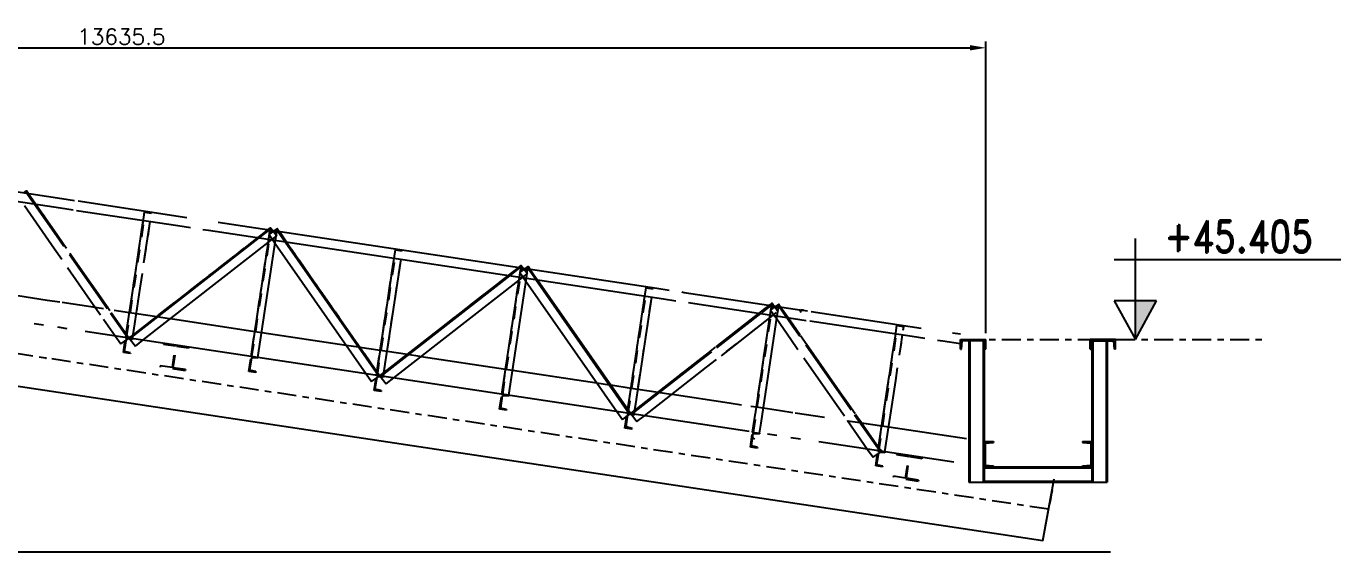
# Model space of a CAD drawing. Header units: millimetres. Extents: x 2368 to 8313, y 7493 to 11698.
# Drawn here: x 6768.6 to 6975.9, y 8225.6 to 8308.4 of the extents above; entities that cross this region are included whole.
import ezdxf
from ezdxf.enums import TextEntityAlignment as Align

# ---------------------------------------------------------------- set-up
doc = ezdxf.new("R2010")
doc.units = ezdxf.units.MM
for name, pattern in [('XKITLINE00', [0]), ('XKITLINE02', [4, 2, -2]), ('XKITLINE03', [6, 3, -1, 1, -1])]:
    doc.linetypes.add(name, pattern=pattern)
doc.layers.add('3', color=120, linetype='Continuous')
doc.styles.add('ROMAND', font='romand.shx')
doc.styles.add('ROMANS', font='romans.shx')
doc.dimstyles.new('MD300', dxfattribs={"dimtxt": 2.5, "dimasz": 2.5, "dimexe": 1, "dimexo": 1, "dimgap": 0.5, "dimtad": 1, "dimdec": 1, "dimlfac": 50, "dimrnd": 0.5, "dimdsep": 46, "dimtxsty": 'ROMANS', "dimcen": 1, "dimclrd": 146, "dimclre": 146, "dimclrt": 30, "dimadec": 1, "dimazin": 2, "dimtfac": 1, "dimtdec": 1, "dimtmove": 0, "dimatfit": 1, "dimfxl": 1, "dimtolj": 1, "dimtzin": 0, "dimlwd": -1, "dimlwe": -1, "dimarcsym": 0})

# ---------------------------------------------------------------- blocks, each defined once
blk = doc.blocks.new('KESIT2')
at = {"color": 7, "linetype": 'XKITLINE00'}
for p, q in [((-20.74, 20.07), (-16.72, 20.07)), ((-20.57, 18.57), (-20.46, 19.9)), ((-17, 19.9), (-20.46, 19.9)), ((-19.4, 19.9), (-19.4, -2.39)), ((-19.26, 19.9), (-19.26, -2.39)), ((-17.14, 19.9), (-17.14, -2.39)), ((-17, 19.9), (-17, 4.31)), ((-16.89, 18.57), (-17, 19.9)), ((-16.72, 18.57), (-16.72, 20.07)), ((-0.28, 18.57), (-0.28, 20.07)), ((3.74, 20.07), (-0.28, 20.07)), ((-0.11, 18.57), (0, 19.9)), ((0, 19.9), (0, -2.39)), ((0, 19.9), (3.46, 19.9)), ((0.14, 19.9), (0.14, -2.39)), ((2.26, 19.9), (2.26, -2.39)), ((2.4, 19.9), (2.4, -2.39)), ((3.57, 18.57), (3.46, 19.9)), ((-16.88, 18.57), (-16.89, 18.58)), ((-0.12, 18.57), (-0.11, 18.58)), ((-17, 4.31), (-17, 4.02)), ((-15.5, 4.02), (-17, 4.02)), ((-17, 4.02), (-17, -2.39)), ((-15.5, 3.85), (-16.83, 3.74)), ((-16.83, 3.74), (-16.83, 0.28)), ((-15.5, 3.86), (-15.51, 3.84)), ((0, 4.02), (-1.5, 4.02)), ((-1.5, 4.02), (-1.5, 3.85)), ((-0.17, 3.74), (-1.5, 3.85)), ((-0.17, 3.74), (-0.17, 0.28)), ((0, 4.13), (0, 4)), ((0, 4), (0, 3.88)), ((-15.5, 0.17), (-16.83, 0.28)), ((-0.17, 0.28), (-1.5, 0.17)), ((-1.5, 0), (-1.5, 0.17)), ((-19.4, -1.89), (-19.4, -2.06)), ((0, -0.14), (-17, -0.14)), ((-1.5, 0), (-15.5, 0)), ((0, 0), (-1.5, 0)), ((2.4, -2.39), (-19.4, -2.39)), ((0, -2.25), (-17, -2.25))]:
    blk.add_line(p, q, dxfattribs=at)
for p, q in [((-20.74, 18.57), (-20.74, 20.07)), ((-19.35, 19.9), (-19.4, 19.9)), ((-17.05, 19.9), (-17, 19.9)), ((0, 19.9), (0.05, 19.9)), ((0.05, 19.9), (0, 19.9)), ((2.4, 19.9), (2.35, 19.9)), ((2.35, 19.9), (2.4, 19.9)), ((3.74, 18.57), (3.74, 20.07)), ((-20.74, 18.57), (-20.57, 18.57)), ((-16.72, 18.57), (-16.88, 18.57)), ((-0.28, 18.57), (-0.12, 18.57)), ((3.74, 18.57), (3.57, 18.57)), ((-15.5, 4.02), (-15.5, 3.86)), ((0, 0), (0, 4.13)), ((-15.5, 0), (-15.5, 0.17)), ((-15.5, 0), (-17, 0))]:
    blk.add_line(p, q)
at = {"color": 1, "linetype": 'XKITLINE03'}
blk.add_line((0, 0), (0, 0.37), dxfattribs=at)
at = {"color": 1, "linetype": 'XKITLINE00'}
blk.add_circle((0, 0.18), 0.01, dxfattribs=at)
blk = doc.blocks.new('*D56')
at = {"color": 146, "transparency": 16777216}
for p, q in [((6647.22, 8301.21), (6647.22, 8306.02)), ((6919.94, 8260.01), (6919.94, 8306.02)), ((6649.72, 8305.02), (6917.44, 8305.02))]:
    blk.add_line(p, q, dxfattribs=at)
for points in [[(6649.72, 8305.44), (6649.72, 8304.6), (6647.22, 8305.02)], [(6917.44, 8305.44), (6917.44, 8304.6), (6919.94, 8305.02)]]:
    blk.add_solid(points, dxfattribs=at)
at = {"layer": 'Defpoints', "color": 0, "transparency": 16777216}
for p in [(6919.94, 8305.02), (6647.22, 8300.21), (6919.94, 8259.01)]:
    blk.add_point(p, dxfattribs=at)
at = {"color": 30, "transparency": 16777216, "insert": (6783.58, 8306.77), "char_height": 2.5, "attachment_point": 5, "style": 'ROMANS'}
blk.add_mtext('\\A1;13635.5', dxfattribs=at)

msp = doc.modelspace()

# ---------------------------------------------------------------- linework, layer by layer
at = {"color": 7, "linetype": 'XKITLINE00'}
for p, q in [((6756.7582, 8283.8781), (6774.1905, 8281.2516)), ((6768.2133, 8282.1522), (6768.6267, 8282.4407)), ((6768.4955, 8282.3491), (6768.6822, 8282.0815)), ((6768.6267, 8282.4407), (6768.9003, 8282.0487)), ((6757.7317, 8282.2145), (6773.9761, 8279.767)), ((6769.8652, 8280.3863), (6773.3453, 8275.3995)), ((6770.0833, 8280.3535), (6773.3788, 8275.6312)), ((6776.7533, 8280.8654), (6793.9041, 8278.2813)), ((6768.285, 8280.1345), (6773.0442, 8273.3147)), ((6776.52, 8279.3837), (6792.5, 8276.9759)), ((6786.014, 8270.9462), (6787.0462, 8277.7976)), ((6787.3076, 8272.1488), (6788.134, 8277.6338)), ((6797.3418, 8276.2464), (6869.0756, 8265.4381)), ((6798.8672, 8277.5335), (6868.0165, 8267.1146)), ((6806.7214, 8276.3501), (6807.0995, 8276.645)), ((6806.9394, 8276.3172), (6807.1979, 8276.5189)), ((6807.0995, 8276.645), (6807.4106, 8276.2462)), ((6807.7664, 8276.1926), (6808.1803, 8276.4815)), ((6808.0491, 8276.3899), (6808.2362, 8276.1219)), ((6808.1803, 8276.4815), (6808.4542, 8276.089)), ((6784.8044, 8259.2547), (6805.0915, 8275.0787)), ((6785.0224, 8259.2218), (6805.3095, 8275.0459)), ((6786.9847, 8258.9262), (6806.7517, 8274.3446)), ((6804.0415, 8256.3562), (6806.823, 8274.8178)), ((6805.1292, 8256.1923), (6807.9107, 8274.654)), ((6807.8386, 8274.1753), (6822.1811, 8253.6231)), ((6809.4192, 8274.4267), (6824.1434, 8253.3274)), ((6809.6372, 8274.3938), (6824.3615, 8253.2945)), ((6775.4236, 8272.4214), (6780.2152, 8265.5553)), ((6775.4595, 8272.6495), (6780.3335, 8265.6653)), ((6775.1003, 8270.3684), (6779.1501, 8264.5652)), ((6823.9046, 8253.9492), (6826.5998, 8271.838)), ((6824.9931, 8253.7904), (6827.6875, 8271.6742)), ((6846.275, 8270.3905), (6846.6531, 8270.6854)), ((6846.493, 8270.3576), (6846.7515, 8270.5593)), ((6846.6531, 8270.6854), (6846.9642, 8270.2866)), ((6847.3195, 8270.2331), (6847.7339, 8270.5223)), ((6847.6027, 8270.4307), (6847.7901, 8270.1622)), ((6847.7339, 8270.5223), (6848.0081, 8270.1293)), ((6824.358, 8253.2951), (6844.645, 8269.1191)), ((6824.576, 8253.2622), (6844.8631, 8269.0863)), ((6826.5383, 8252.9666), (6846.3052, 8268.3849)), ((6843.595, 8250.3966), (6846.3766, 8268.8582)), ((6844.6828, 8250.2327), (6847.4643, 8268.6943)), ((6847.3922, 8268.2161), (6861.735, 8247.6634)), ((6848.9731, 8268.467), (6863.6974, 8247.3677)), ((6849.1911, 8268.4342), (6863.9154, 8247.3349)), ((6767.2521, 8265.9445), (6771.8792, 8265.2473)), ((6784.351, 8259.9084), (6785.279, 8266.0677)), ((6785.4395, 8259.7501), (6786.5534, 8267.1431)), ((6863.4582, 8247.99), (6866.1533, 8265.8784)), ((6864.5466, 8247.8308), (6867.241, 8265.7145)), ((6872.3695, 8266.4588), (6889.8323, 8263.8276)), ((6774.2379, 8264.8919), (6778.7675, 8264.2094)), ((6782.4238, 8263.6585), (6784.8607, 8263.2914)), ((6873.3445, 8264.7949), (6889.6176, 8262.343)), ((6885.8285, 8264.4309), (6886.2067, 8264.7258)), ((6886.0466, 8264.398), (6886.3051, 8264.5997)), ((6886.2067, 8264.7258), (6886.5178, 8264.327)), ((6886.8727, 8264.2735), (6887.2875, 8264.563)), ((6887.1563, 8264.4714), (6887.344, 8264.2025)), ((6887.2875, 8264.563), (6887.562, 8264.1697)), ((6890.9092, 8263.6577), (6890.6679, 8263.461)), ((6780.7617, 8262.256), (6782.6272, 8259.5827)), ((6781.8668, 8263.1885), (6784.5895, 8259.2871)), ((6781.9896, 8263.2921), (6784.8075, 8259.2542)), ((6785.9484, 8263.1275), (6789.1509, 8262.645)), ((6791.3312, 8262.3164), (6804.6374, 8260.3116)), ((6877.4071, 8257.862), (6884.1986, 8263.1595)), ((6877.4887, 8257.7228), (6884.4167, 8263.1267)), ((6878.2231, 8256.4694), (6885.8588, 8262.4253)), ((6883.5833, 8247.3222), (6885.9301, 8262.8986)), ((6884.4682, 8245.8121), (6887.0178, 8262.7347)), ((6886.9458, 8262.2568), (6889.1485, 8259.1004)), ((6888.527, 8262.5074), (6889.45, 8261.1846)), ((6888.745, 8262.4745), (6889.4835, 8261.4162)), ((6892.1486, 8261.9617), (6908.3271, 8259.524)), ((6892.3815, 8263.4435), (6909.7436, 8260.8275)), ((6784.2647, 8259.336), (6784.3163, 8259.6785)), ((6785.3525, 8259.1721), (6785.4049, 8259.5202)), ((6805.7252, 8260.1477), (6819.0265, 8258.1435)), ((6905.2161, 8256.6613), (6905.7069, 8259.9188)), ((6906.5075, 8257.8497), (6906.7946, 8259.7549)), ((6914.6699, 8260.0853), (6915.926, 8259.896)), ((6821.2068, 8257.815), (6824.4142, 8257.3318)), ((6891.553, 8258.1712), (6897.5375, 8249.5956)), ((6891.5888, 8258.3994), (6897.6563, 8249.7049)), ((6913.135, 8258.7996), (6915.926, 8258.3791)), ((6825.5019, 8257.1679), (6828.7044, 8256.6853)), ((6830.8847, 8256.3568), (6844.191, 8254.3519)), ((6863.9116, 8247.3355), (6875.0322, 8256.0096)), ((6864.1296, 8247.3026), (6875.1181, 8255.8737)), ((6891.2303, 8256.1174), (6896.4682, 8248.6116)), ((6823.8183, 8253.3764), (6823.8699, 8253.7193)), ((6824.906, 8253.2125), (6824.9584, 8253.5605)), ((6845.2787, 8254.1881), (6858.5804, 8252.1839)), ((6866.0919, 8247.0069), (6875.891, 8254.6503)), ((6860.7608, 8251.8553), (6863.9677, 8251.3721)), ((6865.0555, 8251.2083), (6868.258, 8250.7257)), ((6903.0118, 8242.0308), (6904.4411, 8251.5178)), ((6904.0131, 8241.2933), (6905.7142, 8252.5841)), ((6870.4383, 8250.3972), (6879.4342, 8249.0418)), ((6863.3718, 8247.4168), (6863.4235, 8247.7601)), ((6864.4595, 8247.2529), (6864.512, 8247.6009)), ((6882.8799, 8248.5226), (6883.7445, 8248.3923)), ((6884.8322, 8248.2284), (6887.5174, 8247.8239)), ((6889.8713, 8247.4692), (6894.4732, 8246.7758)), ((6899.2376, 8247.1594), (6903.2512, 8241.4081)), ((6899.3608, 8247.2625), (6903.4692, 8241.3753)), ((6898.1231, 8246.2259), (6898.1343, 8246.2242)), ((6898.1294, 8246.2312), (6901.2889, 8241.7037)), ((6900.3146, 8245.8957), (6903.5213, 8245.4125)), ((6904.609, 8245.2486), (6916.8659, 8243.4019)), ((6902.9253, 8241.4572), (6902.9771, 8241.8008))]:
    msp.add_line(p, q, dxfattribs=at)
at = {"color": 1, "linetype": 'XKITLINE00'}
for p, q in [((6768.6229, 8282.4314), (6768.6229, 8282.4314)), ((6787.2404, 8279.1024), (6787.2404, 8279.1024)), ((6807.0172, 8276.1228), (6807.0172, 8276.1228)), ((6807.0957, 8276.6358), (6807.0957, 8276.6358)), ((6808.1765, 8276.4722), (6808.1765, 8276.4722)), ((6826.794, 8273.1432), (6826.794, 8273.1432)), ((6846.5708, 8270.1636), (6846.5708, 8270.1636)), ((6846.6493, 8270.6762), (6846.6493, 8270.6762)), ((6847.7301, 8270.513), (6847.7301, 8270.513)), ((6866.3476, 8267.184), (6866.3476, 8267.184)), ((6886.1244, 8264.2044), (6886.1244, 8264.2044)), ((6886.2029, 8264.7166), (6886.2029, 8264.7166)), ((6887.2837, 8264.5538), (6887.2837, 8264.5538)), ((6905.9012, 8261.2247), (6905.9012, 8261.2247)), ((6784.2607, 8259.3256), (6784.2607, 8259.3256)), ((6784.2607, 8259.3256), (6784.2607, 8259.3256)), ((6784.8003, 8259.2452), (6784.8003, 8259.2452)), ((6784.8046, 8259.2437), (6784.8046, 8259.2437)), ((6792.2294, 8258.1261), (6792.2294, 8258.1261)), ((6804.0375, 8256.346), (6804.0375, 8256.346)), ((6804.0375, 8256.346), (6804.0375, 8256.346)), ((6823.8143, 8253.3664), (6823.8143, 8253.3664)), ((6823.8143, 8253.3664), (6823.8143, 8253.3664)), ((6824.3539, 8253.2856), (6824.3539, 8253.2856)), ((6824.3582, 8253.2845), (6824.3582, 8253.2845)), ((6843.5911, 8250.3868), (6843.5911, 8250.3868)), ((6843.5911, 8250.3868), (6843.5911, 8250.3868)), ((6863.3679, 8247.4072), (6863.3679, 8247.4072)), ((6863.3679, 8247.4072), (6863.3679, 8247.4072)), ((6863.9075, 8247.326), (6863.9075, 8247.326)), ((6863.9118, 8247.3253), (6863.9118, 8247.3253)), ((6883.1447, 8244.4276), (6883.1447, 8244.4276)), ((6883.1447, 8244.4276), (6883.1447, 8244.4276)), ((6902.9215, 8241.4479), (6902.9215, 8241.4479)), ((6902.9215, 8241.4479), (6902.9215, 8241.4479)), ((6903.4654, 8241.366), (6903.4654, 8241.366)), ((6907.8657, 8240.703), (6907.8657, 8240.703))]:
    msp.add_line(p, q, dxfattribs=at)
at = {"color": 1, "linetype": 'XKITLINE03'}
for p, q in [((6768.6267, 8282.4407), (6784.8084, 8259.2529)), ((6784.2646, 8259.3349), (6787.2442, 8279.1117)), ((6784.8041, 8259.2545), (6807.0995, 8276.645)), ((6804.0414, 8256.3553), (6807.021, 8276.1321)), ((6808.1803, 8276.4815), (6824.362, 8253.2937)), ((6823.8182, 8253.3757), (6826.7978, 8273.1525)), ((6824.3577, 8253.2949), (6846.6531, 8270.6854)), ((6843.595, 8250.3961), (6846.5746, 8270.1729)), ((6847.7339, 8270.5223), (6863.9156, 8247.3345)), ((6863.3718, 8247.4165), (6866.3514, 8267.1933)), ((6863.9113, 8247.3353), (6886.2067, 8264.7258)), ((6883.1486, 8244.4368), (6886.1282, 8264.2136)), ((6887.2875, 8264.563), (6903.4692, 8241.3753)), ((6902.9253, 8241.4572), (6905.905, 8261.2339)), ((6784.2646, 8259.3349), (6784.2646, 8259.3349)), ((6792.2332, 8258.1354), (6792.2332, 8258.1354)), ((6804.0414, 8256.3553), (6804.0414, 8256.3553)), ((6823.8182, 8253.3757), (6823.8182, 8253.3757)), ((6843.595, 8250.3961), (6843.595, 8250.3961)), ((6863.3718, 8247.4165), (6863.3718, 8247.4165)), ((6883.1486, 8244.4368), (6883.1486, 8244.4368)), ((6902.9253, 8241.4572), (6902.9253, 8241.4572)), ((6907.8696, 8240.7122), (6907.8696, 8240.7122))]:
    msp.add_line(p, q, dxfattribs=at)
at = {"color": 3, "linetype": 'XKITLINE02'}
for p, q in [((6768.6822, 8282.0815), (6769.8652, 8280.3863)), ((6768.9003, 8282.0487), (6770.0833, 8280.3535)), ((6774.1905, 8281.2516), (6776.7533, 8280.8654)), ((6773.9761, 8279.767), (6776.52, 8279.3837)), ((6784.3163, 8259.6785), (6787.2442, 8279.1117)), ((6784.403, 8259.314), (6787.3827, 8279.0908)), ((6785.4049, 8259.5202), (6788.3319, 8278.9478)), ((6787.2442, 8279.1117), (6788.3319, 8278.9478)), ((6792.5, 8276.9759), (6797.3418, 8276.2464)), ((6804.1798, 8256.3344), (6807.1595, 8276.1112)), ((6805.0915, 8275.0787), (6806.7214, 8276.3501)), ((6805.3095, 8275.0459), (6806.9394, 8276.3172)), ((6806.823, 8274.8178), (6807.021, 8276.1321)), ((6806.8682, 8275.5658), (6807.7664, 8276.1926)), ((6807.021, 8276.1321), (6808.1087, 8275.9682)), ((6807.4106, 8276.2462), (6808.0836, 8275.3834)), ((6808.2362, 8276.1219), (6809.4192, 8274.4267)), ((6808.4542, 8276.089), (6809.6372, 8274.3938)), ((6773.3453, 8275.3995), (6775.4236, 8272.4214)), ((6773.3788, 8275.6312), (6775.4595, 8272.6495)), ((6806.7517, 8274.3446), (6808.0836, 8275.3834)), ((6806.8682, 8275.5658), (6807.8386, 8274.1753)), ((6807.9107, 8274.654), (6808.1087, 8275.9682)), ((6773.0442, 8273.3147), (6775.1003, 8270.3684)), ((6786.5534, 8267.1431), (6787.3076, 8272.1488)), ((6823.8699, 8253.7193), (6826.7978, 8273.1525)), ((6823.9566, 8253.3548), (6826.9363, 8273.1316)), ((6824.9584, 8253.5605), (6827.8855, 8272.9886)), ((6826.7978, 8273.1525), (6827.8855, 8272.9886)), ((6785.279, 8266.0677), (6786.014, 8270.9462)), ((6843.7334, 8250.3752), (6846.7131, 8270.152)), ((6844.645, 8269.1191), (6846.275, 8270.3905)), ((6844.8631, 8269.0863), (6846.493, 8270.3576)), ((6846.3766, 8268.8582), (6846.5746, 8270.1729)), ((6846.4218, 8269.6066), (6847.3195, 8270.2331)), ((6846.5746, 8270.1729), (6847.6623, 8270.009)), ((6846.9642, 8270.2866), (6847.6372, 8269.4238)), ((6847.4643, 8268.6943), (6847.6623, 8270.009)), ((6847.7901, 8270.1622), (6848.9731, 8268.467)), ((6848.0081, 8270.1293), (6849.1911, 8268.4342)), ((6846.3052, 8268.3849), (6847.6372, 8269.4238)), ((6846.4218, 8269.6066), (6847.3922, 8268.2161)), ((6780.3335, 8265.6653), (6781.9896, 8263.2921)), ((6863.4235, 8247.7601), (6866.3514, 8267.1933)), ((6863.5102, 8247.3956), (6866.4899, 8267.1724)), ((6864.512, 8247.6009), (6867.4391, 8267.0294)), ((6866.3514, 8267.1933), (6867.4391, 8267.0294)), ((6868.0165, 8267.1146), (6872.3695, 8266.4588)), ((6771.8792, 8265.2473), (6774.2379, 8264.8919)), ((6778.7675, 8264.2094), (6782.4238, 8263.6585)), ((6779.1501, 8264.5652), (6780.7617, 8262.256)), ((6780.2152, 8265.5553), (6781.8668, 8263.1885)), ((6869.0756, 8265.4381), (6873.3445, 8264.7949)), ((6875.0322, 8256.0096), (6885.8285, 8264.4309)), ((6875.1181, 8255.8737), (6886.0466, 8264.398)), ((6883.287, 8244.416), (6886.2667, 8264.1928)), ((6885.9301, 8262.8986), (6886.1282, 8264.2136)), ((6885.9754, 8263.6473), (6886.8727, 8264.2735)), ((6885.9754, 8263.6473), (6886.9458, 8262.2568)), ((6886.1282, 8264.2136), (6887.2159, 8264.0497)), ((6886.5178, 8264.327), (6887.1908, 8263.4642)), ((6887.0178, 8262.7347), (6887.2159, 8264.0497)), ((6887.344, 8264.2025), (6888.527, 8262.5074)), ((6887.562, 8264.1697), (6888.745, 8262.4745)), ((6889.8323, 8263.8276), (6892.3815, 8263.4435)), ((6784.8607, 8263.2914), (6785.9484, 8263.1275)), ((6789.1509, 8262.645), (6791.3312, 8262.3164)), ((6875.891, 8254.6503), (6887.1908, 8263.4642)), ((6889.6176, 8262.343), (6892.1486, 8261.9617)), ((6782.6272, 8259.5827), (6783.4963, 8258.3373)), ((6784.3163, 8259.6785), (6784.351, 8259.9084)), ((6785.4049, 8259.5202), (6785.4395, 8259.7501)), ((6804.6374, 8260.3116), (6805.7252, 8260.1477)), ((6889.45, 8261.1846), (6891.553, 8258.1712)), ((6889.4835, 8261.4162), (6891.5888, 8258.3994)), ((6902.9771, 8241.8008), (6905.905, 8261.2339)), ((6903.0638, 8241.4363), (6906.0435, 8261.2131)), ((6905.7142, 8252.5841), (6906.9927, 8261.0701)), ((6905.905, 8261.2339), (6906.9927, 8261.0701)), ((6908.3271, 8259.524), (6913.135, 8258.7996)), ((6783.4963, 8258.3373), (6784.8084, 8259.2529)), ((6783.907, 8256.9617), (6784.2646, 8259.3349)), ((6784.0771, 8257.1512), (6784.3713, 8259.1036)), ((6784.2646, 8259.3349), (6784.2647, 8259.336)), ((6784.2646, 8259.3349), (6785.3523, 8259.171)), ((6784.2646, 8259.3349), (6785.3523, 8259.171)), ((6785.332, 8259.0365), (6784.3713, 8259.1036)), ((6784.5895, 8259.2871), (6784.6772, 8259.1614)), ((6784.8041, 8259.2545), (6784.8044, 8259.2547)), ((6784.8041, 8259.2545), (6785.7882, 8257.9929)), ((6784.8075, 8259.2542), (6784.8084, 8259.2529)), ((6784.9025, 8259.1283), (6785.0224, 8259.2218)), ((6785.3523, 8259.171), (6785.332, 8259.0365)), ((6785.3523, 8259.171), (6785.3525, 8259.1721)), ((6785.7882, 8257.9929), (6786.9847, 8258.9262)), ((6790.2556, 8258.4333), (6790.2258, 8258.2356)), ((6792.1392, 8257.9473), (6790.2258, 8258.2356)), ((6794.2109, 8257.8374), (6790.2556, 8258.4333)), ((6791.6326, 8254.5852), (6792.1392, 8257.9473)), ((6791.7612, 8254.5659), (6792.2677, 8257.9279)), ((6794.1811, 8257.6396), (6792.2677, 8257.9279)), ((6794.2109, 8257.8374), (6794.1811, 8257.6396)), ((6819.0265, 8258.1435), (6821.2068, 8257.815)), ((6875.0322, 8256.0096), (6877.4071, 8257.862)), ((6875.1181, 8255.8737), (6877.4887, 8257.7228)), ((6889.1485, 8259.1004), (6891.2303, 8256.1174)), ((6905.7142, 8252.5841), (6906.5075, 8257.8497)), ((6784.9947, 8256.7978), (6783.907, 8256.9617)), ((6785.015, 8256.9323), (6784.0771, 8257.1512)), ((6785.015, 8256.9323), (6784.9947, 8256.7978)), ((6803.6838, 8253.9821), (6804.0414, 8256.3553)), ((6803.8539, 8254.1716), (6804.1481, 8256.124)), ((6804.0414, 8256.3553), (6804.0415, 8256.3562)), ((6804.0414, 8256.3553), (6805.1291, 8256.1914)), ((6805.1291, 8256.1914), (6804.0414, 8256.3553)), ((6805.1088, 8256.0569), (6804.1481, 8256.124)), ((6805.1291, 8256.1914), (6805.1088, 8256.0569)), ((6805.1291, 8256.1914), (6805.1292, 8256.1923)), ((6824.4142, 8257.3318), (6825.5019, 8257.1679)), ((6828.7044, 8256.6853), (6830.8847, 8256.3568)), ((6875.891, 8254.6503), (6878.2231, 8256.4694)), ((6904.4411, 8251.5178), (6905.2161, 8256.6613)), ((6789.7192, 8254.8735), (6789.6894, 8254.6758)), ((6793.6448, 8254.0798), (6789.6894, 8254.6758)), ((6791.6326, 8254.5852), (6789.7192, 8254.8735)), ((6793.6746, 8254.2776), (6791.7612, 8254.5659)), ((6793.6746, 8254.2776), (6793.6448, 8254.0798)), ((6804.7715, 8253.8182), (6803.6838, 8253.9821)), ((6804.7918, 8253.9527), (6803.8539, 8254.1716)), ((6804.7918, 8253.9527), (6804.7715, 8253.8182)), ((6822.1811, 8253.6231), (6823.0499, 8252.3781)), ((6823.0499, 8252.3781), (6824.362, 8253.2937)), ((6823.4606, 8251.0025), (6823.8182, 8253.3757)), ((6823.8182, 8253.3757), (6823.8183, 8253.3764)), ((6823.8182, 8253.3757), (6824.9059, 8253.2118)), ((6823.8182, 8253.3757), (6824.9059, 8253.2118)), ((6823.8699, 8253.7193), (6823.9046, 8253.9492)), ((6824.1434, 8253.3274), (6824.2308, 8253.2022)), ((6824.3577, 8253.2949), (6824.358, 8253.2951)), ((6824.3577, 8253.2949), (6825.3418, 8252.0333)), ((6824.3615, 8253.2945), (6824.362, 8253.2937)), ((6824.4561, 8253.1687), (6824.576, 8253.2622)), ((6824.9059, 8253.2118), (6824.8856, 8253.0773)), ((6824.9059, 8253.2118), (6824.906, 8253.2125)), ((6824.9584, 8253.5605), (6824.9931, 8253.7904)), ((6844.191, 8254.3519), (6845.2787, 8254.1881)), ((6823.6307, 8251.192), (6823.9249, 8253.1444)), ((6824.5686, 8250.9731), (6823.6307, 8251.192)), ((6824.8856, 8253.0773), (6823.9249, 8253.1444)), ((6825.3418, 8252.0333), (6826.5383, 8252.9666)), ((6858.5804, 8252.1839), (6860.7608, 8251.8553)), ((6863.9677, 8251.3721), (6865.0555, 8251.2083)), ((6824.5483, 8250.8386), (6823.4606, 8251.0025)), ((6824.5686, 8250.9731), (6824.5483, 8250.8386)), ((6843.2374, 8248.0229), (6843.595, 8250.3961)), ((6843.4075, 8248.2124), (6843.7017, 8250.1648)), ((6843.595, 8250.3961), (6843.595, 8250.3966)), ((6843.595, 8250.3961), (6844.6827, 8250.2322)), ((6844.6827, 8250.2322), (6843.595, 8250.3961)), ((6844.6624, 8250.0977), (6843.7017, 8250.1648)), ((6844.6827, 8250.2322), (6844.6624, 8250.0977)), ((6844.6827, 8250.2322), (6844.6828, 8250.2327)), ((6868.258, 8250.7257), (6870.4383, 8250.3972)), ((6897.5375, 8249.5956), (6899.2376, 8247.1594)), ((6897.6563, 8249.7049), (6899.3608, 8247.2625)), ((6844.3251, 8247.859), (6843.2374, 8248.0229)), ((6844.3454, 8247.9935), (6843.4075, 8248.2124)), ((6844.3454, 8247.9935), (6844.3251, 8247.859)), ((6861.735, 8247.6634), (6862.6035, 8246.4189)), ((6862.6035, 8246.4189), (6863.9156, 8247.3345)), ((6863.0142, 8245.0433), (6863.3718, 8247.4165)), ((6863.1843, 8245.2328), (6863.4785, 8247.1852)), ((6863.3718, 8247.4165), (6863.3718, 8247.4168)), ((6863.3718, 8247.4165), (6864.4595, 8247.2526)), ((6863.3718, 8247.4165), (6864.4595, 8247.2526)), ((6863.4235, 8247.7601), (6863.4582, 8247.99)), ((6864.4392, 8247.1181), (6863.4785, 8247.1852)), ((6863.6974, 8247.3677), (6863.7844, 8247.243)), ((6863.9113, 8247.3353), (6863.9116, 8247.3355)), ((6863.9113, 8247.3353), (6864.8954, 8246.0737)), ((6863.9154, 8247.3349), (6863.9156, 8247.3345)), ((6864.0097, 8247.2091), (6864.1296, 8247.3026)), ((6864.4595, 8247.2526), (6864.4392, 8247.1181)), ((6864.4595, 8247.2526), (6864.4595, 8247.2529)), ((6864.512, 8247.6009), (6864.5466, 8247.8308)), ((6864.8954, 8246.0737), (6866.0919, 8247.0069)), ((6879.4342, 8249.0418), (6882.8799, 8248.5226)), ((6883.1486, 8244.4368), (6883.5833, 8247.3222)), ((6883.7445, 8248.3923), (6884.8322, 8248.2284)), ((6887.5174, 8247.8239), (6889.8713, 8247.4692)), ((6896.4682, 8248.6116), (6898.1294, 8246.2312)), ((6864.1019, 8244.8794), (6863.0142, 8245.0433)), ((6864.1222, 8245.0139), (6863.1843, 8245.2328)), ((6864.1222, 8245.0139), (6864.1019, 8244.8794)), ((6884.2363, 8244.2729), (6884.4682, 8245.8121)), ((6898.1343, 8246.2242), (6900.3146, 8245.8957)), ((6903.5213, 8245.4125), (6904.609, 8245.2486)), ((6882.791, 8242.0636), (6883.1486, 8244.4368)), ((6882.9611, 8242.2532), (6883.2553, 8244.2055)), ((6883.1486, 8244.4368), (6884.2363, 8244.2729)), ((6883.1486, 8244.4368), (6884.2363, 8244.2729)), ((6883.2553, 8244.2055), (6884.216, 8244.1385)), ((6884.2363, 8244.2729), (6884.216, 8244.1385)), ((6883.8787, 8241.8997), (6882.791, 8242.0636)), ((6883.899, 8242.0342), (6882.9611, 8242.2532)), ((6883.899, 8242.0342), (6883.8787, 8241.8997)), ((6901.2889, 8241.7037), (6902.1571, 8240.4596)), ((6902.1571, 8240.4596), (6903.4692, 8241.3753)), ((6902.5678, 8239.0839), (6902.9253, 8241.4572)), ((6902.7379, 8239.2735), (6903.0321, 8241.2259)), ((6902.9253, 8241.4572), (6904.0131, 8241.2933)), ((6902.9253, 8241.4572), (6904.0131, 8241.2933)), ((6902.9771, 8241.8008), (6903.0118, 8242.0308)), ((6903.9928, 8241.1588), (6903.0321, 8241.2259)), ((6903.2512, 8241.4081), (6903.338, 8241.2837)), ((6904.0131, 8241.2933), (6903.9928, 8241.1588)), ((6905.8919, 8241.0102), (6905.8621, 8240.8124)), ((6907.7755, 8240.5242), (6905.8621, 8240.8124)), ((6909.8472, 8240.4143), (6905.8919, 8241.0102)), ((6903.6555, 8238.9201), (6902.5678, 8239.0839)), ((6903.6758, 8239.0545), (6902.7379, 8239.2735)), ((6903.6758, 8239.0545), (6903.6555, 8238.9201)), ((6907.2689, 8237.1621), (6907.7755, 8240.5242)), ((6907.3975, 8237.1427), (6907.904, 8240.5048)), ((6909.8174, 8240.2165), (6907.904, 8240.5048)), ((6909.8472, 8240.4143), (6909.8174, 8240.2165)), ((6905.3555, 8237.4504), (6905.3257, 8237.2526)), ((6909.2811, 8236.6567), (6905.3257, 8237.2526)), ((6907.2689, 8237.1621), (6905.3555, 8237.4504)), ((6909.3109, 8236.8544), (6907.3975, 8237.1427)), ((6909.3109, 8236.8544), (6909.2811, 8236.6567))]:
    msp.add_line(p, q, dxfattribs=at)
at = {"color": 8, "linetype": 'XKITLINE03'}
msp.add_line((6929.8274, 8232.2664), (6644.3606, 8275.2783), dxfattribs=at)
at = {"color": 8, "linetype": 'XKITLINE00'}
for p, q in [((6928.8948, 8227.2696), (6643.8976, 8270.2107)), ((6890.4807, 8263.7983), (6890.7552, 8263.3037)), ((6891.1514, 8263.6574), (6890.8165, 8263.6579)), ((6771.3074, 8261.2883), (6769.848, 8261.5082)), ((6775.0231, 8260.7285), (6773.544, 8260.9513)), ((6882.5881, 8244.5214), (6777.8867, 8260.297)), ((6883.0316, 8243.7644), (6883.0449, 8243.7476)), ((6883.0449, 8243.7476), (6883.2094, 8243.5237)), ((6883.5112, 8243.2852), (6883.2094, 8243.5237)), ((6886.9447, 8243.865), (6885.4798, 8244.0857)), ((6890.6957, 8243.2998), (6889.1816, 8243.528)), ((6914.8659, 8239.6581), (6893.5709, 8242.8666)), ((6928.8948, 8227.2696), (6930.7264, 8237.0736)), ((6930.3767, 8235.2014), (6930.2521, 8234.5348)), ((6929.5398, 8230.7222), (6929.9742, 8233.0474)), ((6930.1166, 8233.8094), (6929.9743, 8233.048)), ((6930.2518, 8234.5333), (6930.1168, 8233.8104)), ((6929.28, 8229.3311), (6929.5398, 8230.7222))]:
    msp.add_line(p, q, dxfattribs=at)
at = {"color": 4, "linetype": 'XKITLINE03'}
msp.add_line((6916.4559, 8259.0062), (6963.9201, 8259.0062), dxfattribs=at)
msp.add_lwpolyline([(3492.9579, 8225.5635), (6939.5996, 8225.5635)])
at = {"color": 1, "linetype": 'XKITLINE00'}
for centre in [(6768.6267, 8282.4407), (6787.2442, 8279.1117), (6807.021, 8276.1321), (6807.0995, 8276.645), (6808.1803, 8276.4815), (6826.7978, 8273.1525), (6846.5746, 8270.1729), (6846.6531, 8270.6854), (6847.7339, 8270.5223), (6866.3514, 8267.1933), (6886.1282, 8264.2136), (6886.2067, 8264.7258), (6887.2875, 8264.563), (6905.905, 8261.2339), (6784.2646, 8259.3349), (6784.2646, 8259.3349), (6784.8041, 8259.2545), (6784.8084, 8259.2529), (6792.2332, 8258.1354), (6804.0414, 8256.3553), (6804.0414, 8256.3553), (6823.8182, 8253.3757), (6823.8182, 8253.3757), (6824.3577, 8253.2949), (6824.362, 8253.2937), (6843.595, 8250.3961), (6843.595, 8250.3961), (6863.3718, 8247.4165), (6863.3718, 8247.4165), (6863.9113, 8247.3353), (6863.9156, 8247.3345), (6883.1486, 8244.4368), (6883.1486, 8244.4368), (6902.9253, 8241.4572), (6902.9253, 8241.4572), (6903.4692, 8241.3753), (6907.8696, 8240.7122)]:
    msp.add_circle(centre, 0.01, dxfattribs=at)
at = {"color": 8, "linetype": 'XKITLINE00'}
for centre in [(6771.6996, 8256.0919), (6771.6996, 8256.0919), (6771.6996, 8256.0919), (6771.6996, 8256.0919), (6771.6996, 8256.0919), (6771.6996, 8256.0919), (6887.3359, 8238.6687), (6887.3359, 8238.6687), (6887.3359, 8238.6687), (6887.3359, 8238.6687), (6887.3359, 8238.6687), (6887.3359, 8238.6687), (6929.8274, 8232.2664), (6929.8283, 8232.2663)]:
    msp.add_circle(centre, 0.01, dxfattribs=at)
at = {"layer": '3'}
for p, q in [((6943.5265, 8259.0062), (6943.5265, 8274.9506)), ((6940.1932, 8271.6173), (6975.9007, 8271.6173)), ((6946.8598, 8265.1173), (6940.1932, 8265.1173)), ((6940.1932, 8265.1173), (6943.5265, 8259.0062)), ((6943.5265, 8259.0062), (6946.8598, 8265.1173))]:
    msp.add_line(p, q, dxfattribs=at)
msp.add_solid([(6943.5265, 8259.0062), (6946.8598, 8265.1173), (6943.5265, 8265.1173)], dxfattribs=at)

# ---------------------------------------------------------------- block references
at = {"xscale": -1}
msp.add_blockref('KESIT2', (6919.6611, 8238.9356), dxfattribs=at)

# ---------------------------------------------------------------- texts
at = {"layer": '3', "style": 'ROMAND', "width": 0.8}
msp.add_text('+45.405', height=5, dxfattribs=at).set_placement((6948.2047, 8275.2627), align=Align.MIDDLE_LEFT)

# ---------------------------------------------------------------- dimensions: what is measured, and where the dimension line sits
dim = msp.add_linear_dim(base=(6919.9386, 8305.02), p1=(6647.225, 8300.2098), p2=(6919.9386, 8259.0062), dimstyle='MD300')
dim.commit()
dim.dimension.update_dxf_attribs({"geometry": '*D56', "text_midpoint": (6783.5818, 8306.77)})

doc.saveas('drawing.dxf')
